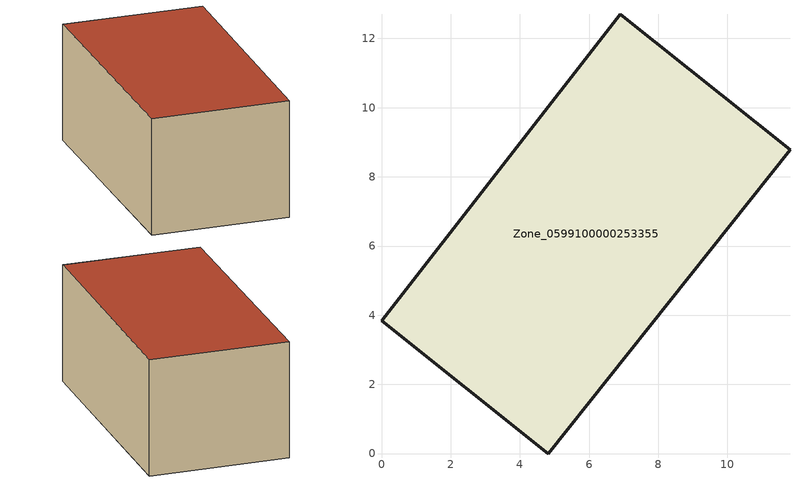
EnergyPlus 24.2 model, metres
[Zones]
Zone_0599100000253355
 floor ground (C_G): 6.9,12.69 11.81,8.78 4.82,0 0,3.84 z0.38
 wall outside (C_F): 4.82,0 11.81,8.78 6.9,12.69 0,3.84 4.82,0 z0.38:5.69
 roof outside (C_R): 11.81,8.78 6.9,12.69 0,3.84 4.82,0 z5.69
[BUILDING]
Pand.0599100000253355: North Axis=0; Terrain=City; Loads Convergence Tolerance Value=0.04; Temperature Convergence Tolerance Value=0.4; Solar Distribution=FullExterior; Maximum Number of Warmup Days=25; Minimum Number of Warmup Days=1
[Site:Location]
Rotterdam.The.Hague.AP_ZH_NLD Design_Conditions: Latitude=51.96; Longitude=4.45; Time Zone=1; Elevation=-4.5
[SITE:GROUNDTEMPERATURE:BUILDINGSURFACE]
18, 18, 18, 18, 18, 18, 18, 18, 18, 18, 18, 18
[MATERIAL] Thermal Absorptance=0.9; Solar Absorptance=0.7; Visible Absorptance=0.7
Name | Roughness | Thickness | Conductivity | Density | Specific Heat
G.TC.1992-2005 | MediumSmooth | 0.15 | 0.06 | 540 | 1210
F.TC.1992-2005 | Rough | 0.3 | 0.12 | 1920 | 840
R.TC.1992-2005 | MediumRough | 0.2 | 0.08 | 1500 | 1000
[CONSTRUCTION]
C_G: G.TC.1992-2005
C_F: F.TC.1992-2005
C_R: R.TC.1992-2005
[ZONE]
Zone_0599100000253355: Type=1; Multiplier=1; Ceiling Height=Autocalculate; Volume=Autocalculate; Floor Area=autocalculate; Part of Total Floor Area=Yes
[ZONEINFILTRATION:DESIGNFLOWRATE]
Infil_Zone_0599100000253355: Zone or ZoneList or Space or SpaceList=Zone_0599100000253355; Schedule=AlwaysOn; Design Flow Rate Calculation Method=Flow/Area; Flow Rate per Floor Area=0.0015; Constant Term Coefficient=1; Temperature Term Coefficient=0; Velocity Term Coefficient=0; Velocity Squared Term Coefficient=0
[HVACTEMPLATE:ZONE:IDEALLOADSAIRSYSTEM]
Zone_0599100000253355: Maximum Heating Supply Air Temperature=50; Minimum Cooling Supply Air Temperature=13; Maximum Heating Supply Air Humidity Ratio=0.0156; Minimum Cooling Supply Air Humidity Ratio=0.0077; Heating Limit=NoLimit; Cooling Limit=NoLimit; Dehumidification Control Type=ConstantSensibleHeatRatio; Cooling Sensible Heat Ratio=0.7; Dehumidification Setpoint=60; Humidification Control Type=None; Humidification Setpoint=30; Outdoor Air Method=None; Outdoor Air Flow Rate per Person=0.00944; Outdoor Air Flow Rate per Zone Floor Area=0; Outdoor Air Flow Rate per Zone=0; Demand Controlled Ventilation Type=None; Outdoor Air Economizer Type=NoEconomizer; Heat Recovery Type=None; Sensible Heat Recovery Effectiveness=0.7; Latent Heat Recovery Effectiveness=0.65
[ZONECONTROL:THERMOSTAT]
ThermostatControl_Zone_0599100000253355: Zone or ZoneList=Zone_0599100000253355; Control Type Schedule=DualSetpointControlType; Control 1=Thermostat_Zone_0599100000253355; Temperature Difference Between Cutout And Setpoint=0
[THERMOSTATSETPOINT:DUALSETPOINT]
Thermostat_Zone_0599100000253355: Heating Setpoint Temperature Schedule=HeatingSetpoint_Zone_0599100000253355; Cooling Setpoint Temperature Schedule=CoolingSetpoint_Zone_0599100000253355
[SCHEDULE:COMPACT]
HeatingSetpoint_Zone_0599100000253355: Through: 12/31, For: AllDays, Until: 24:00, 21
CoolingSetpoint_Zone_0599100000253355: Through: 12/31, For: AllDays, Until: 24:00, 24
DualSetpointControlType: Through: 12/31, For: AllDays, Until: 24:00, 4
AlwaysOn: Through: 12/31, For: AllDays, Until: 24:00, 1
